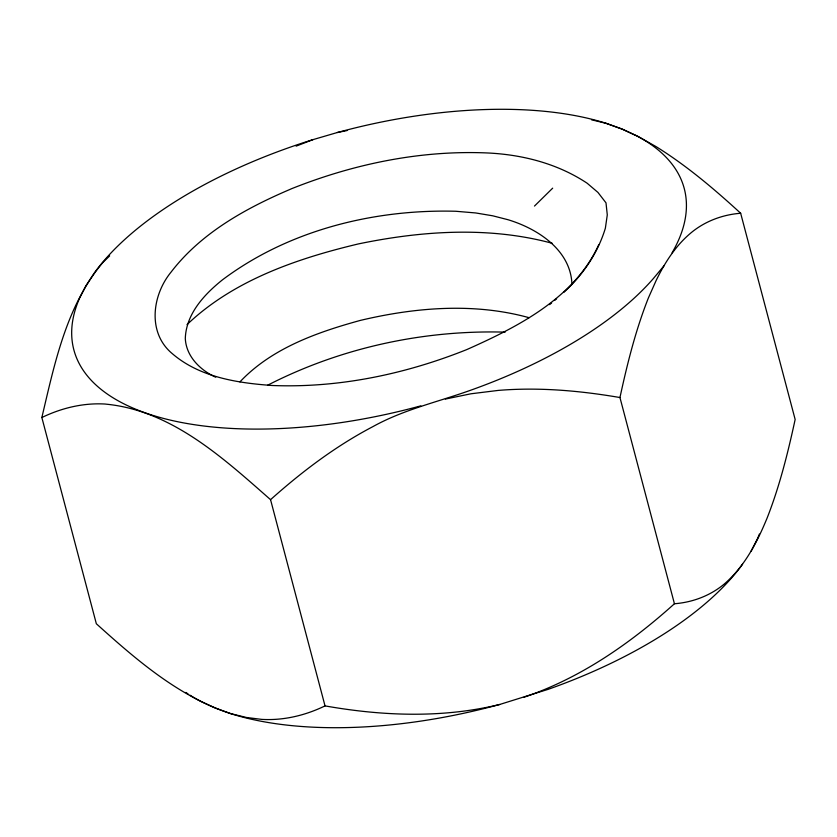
<?xml version="1.0" encoding="UTF-8"?>
<svg xmlns="http://www.w3.org/2000/svg" width="837" height="837" viewBox="0 0 837 837"><rect width="100%" height="100%" fill="white"/><g stroke="black" fill="none" stroke-linecap="round" stroke-linejoin="round"><path stroke-width="1.26" d="M742.555 564.243A315.675 142.824 -14.8 0 1 548.015 689.385L499.71 704.472A315.675 142.824 -14.8 0 1 231.054 713.762C178.888 696.687 136.4 659.891 96.339 623.743L41.85 417.527C54.614 363.635 66.301 305.662 103.077 262.243L109.657 255.923M674.434 603.749L619.955 397.533C627.269 363.781 635.649 330.113 648.393 297.941L656.166 280.447C664.84 262.588 675.668 245.597 691.069 232.78C705.036 221.177 722.634 214.649 740.661 213.257L795.15 419.473C787.837 453.225 779.456 486.893 766.713 519.066L766.263 520.08C756.397 543.809 743.821 567.287 724.026 584.226C710.027 595.798 692.492 602.378 674.434 603.749C630.366 643.371 580.616 678.106 524.067 697.211M598.758 244.697C574.831 297.512 519.034 326.252 468.542 348.799L466.638 349.636C405.077 374.233 338.598 388.159 272.14 385.491C237.384 383.011 199.792 377.225 172.453 353.789C147.176 333.032 152.052 295.273 171.041 272.13C200.88 233.167 245.199 208.591 289.56 189.601L291.464 188.754C353.036 164.157 419.504 150.241 485.973 152.899C521.577 154.332 557.306 163.382 587.145 183.219L597.963 192.437L605.998 202.857L607.285 214.9L605.371 228.187C597.88 252.941 582.918 275.017 563.793 292.364M751.145 551.133L757.495 538.641A315.675 142.824 -14.8 0 0 759.379 534.048M239.937 381.892C271.544 348.338 316.951 332.299 360.391 320.393C415.34 307.346 474.014 302.492 529.036 317.683M663.971 265.842L653.394 278.512A315.675 142.824 -14.8 0 1 469.128 390.774C436.809 402.199 403.131 409.816 372.894 426.629C335.606 446.152 301.864 471.691 270.55 499.668L325.028 705.894C382.655 716.085 442.491 718.397 499.71 704.472M187.038 324.589C233.607 280.228 296.863 258.581 358.278 243.944C421.848 230.75 488.986 226.199 552.274 243.295M534.487 206.059L552.682 188.158M549.616 304.626L551.614 302.963M554.617 300.462L556.615 298.788M267.694 385.198C340.586 347.784 423.344 329.82 505.15 332.143M41.85 417.527C61.488 408.017 83.302 402.723 105.19 404.041L106.09 404.156C171.669 410.559 223.27 458.111 270.55 499.668M325.028 705.894C305.379 715.426 283.597 720.667 261.699 719.381L246.36 717.455L230.803 713.637L214.806 707.882L200.734 701.396A315.675 142.824 -14.8 0 1 190.02 695.202M296.11 146.14L312.923 139.653L337.29 132.528L347.114 130.541M445.368 399.071L470.949 393.788L498.182 390.419C538.882 387.029 579.79 390.67 619.955 397.533M591.518 119.796L606.155 123.353L622.121 129.086L636.266 135.604A315.675 142.824 -14.8 0 1 672.08 252.784M215.705 377.215C200.2 370.153 186.138 356.353 185.301 338.483C186.086 313.927 204.333 294.321 222.527 279.788C288.629 230.196 373.846 209.083 455.726 211.259L475.709 212.954L492.742 215.81L508.059 219.733C537.867 228.783 570.844 250.158 571.953 284.465M740.661 213.257C714.223 189.005 686.696 165.674 656.177 146.674L638.38 136.651L622.121 129.086L605.946 123.238A315.675 142.824 -14.8 0 0 337.29 132.528M188.022 693.894A315.675 142.824 -14.8 0 1 185.898 692.44M420.812 405.861A315.675 142.824 -14.8 0 1 79.505 298.359L85.834 285.898L94.445 272.757A315.675 142.824 -14.8 0 1 312.912 139.653"/></g></svg>
